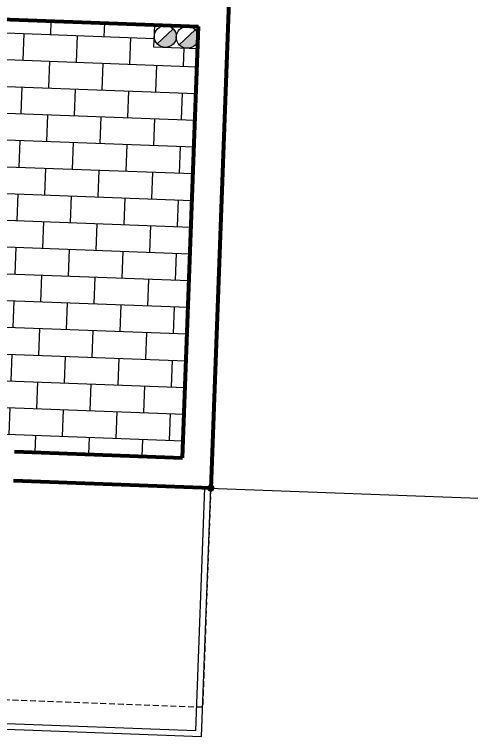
# Model space of a CAD drawing. Header units: centimetres. Extents: x 63871 to 181827, y -95930 to 42199.
# Drawn here: x 155303.3 to 155615, y 26912.3 to 27406 of the extents above; entities that cross this region are included whole.
import ezdxf

# ---------------------------------------------------------------- set-up
doc = ezdxf.new("R2010")
doc.units = ezdxf.units.CM
doc.linetypes.add('11-021_500-SatisOfisi_220512$0${ Diamond }', pattern=[12, 4, -2, 2, 2, -2])
for name, color, linetype, lineweight in [('A-FLOR-HRAL', 11, 'Continuous', 9), ('A-WALL', 12, 'Continuous', 50), ('ARM_Pen_No__252', 8, 'Continuous', 18), ('Baca', 82, 'Continuous', 9), ('İz DÜŞÜMÜ', 7, '11-021_500-SatisOfisi_220512$0${ Diamond }', 18), ('OLUK', 222, 'Continuous', 15)]:
    doc.layers.add(name, color=color, linetype=linetype, lineweight=lineweight)
doc.layers.add('Dıış Ölçü', color=140, linetype='Continuous')
doc.styles.add('RomanS', font='')
doc.styles.get('RomanS').set_extended_font_data('Stylus BT')
doc.dimstyles.new('BÖYÜK', dxfattribs={"dimtxt": 70, "dimasz": 5, "dimexe": 5, "dimexo": 5, "dimgap": 2, "dimtad": 3, "dimdec": 0, "dimzin": 0, "dimdsep": 46, "dimtxsty": 'RomanS', "dimblk": 'DOT', "dimcen": 5, "dimadec": 0, "dimazin": 0, "dimtfac": 1, "dimtdec": 0, "dimtix": 1, "dimtofl": 0, "dimtmove": 1, "dimatfit": 0, "dimldrblk": 'DOT', "dimfxl": 10, "dimfxlon": 1, "dimtolj": 1, "dimtzin": 0, "dimarcsym": 0})

# ---------------------------------------------------------------- blocks, each defined once
blk = doc.blocks.new('afadfa')
at = {"layer": 'Baca'}
h = blk.add_hatch(color=0, dxfattribs=at)
h.dxf.hatch_style = 1
h.paths.add_polyline_path([(525548.61, 4261233.83, 0.670516), (525535.77, 4261228.56, 0.199315), (525537.97, 4261223.25)])
h = blk.add_hatch(color=0, dxfattribs=at)
h.dxf.hatch_style = 1
h.paths.add_polyline_path([(525563.68, 4261233.75, 0.675614), (525550.77, 4261228.56, 0.202965), (525553.05, 4261223.18)])
for p, q in [((525537.97, 4261223.25), (525548.61, 4261233.83)), ((525553.05, 4261223.18), (525563.68, 4261233.75))]:
    blk.add_line(p, q, dxfattribs=at)
blk.add_lwpolyline([(525535.77, 4261236.11), (525565.77, 4261236.05), (525565.77, 4261220.99), (525535.77, 4261221.06)], close=True, dxfattribs=at)
for centre in [(525543.27, 4261228.56), (525558.27, 4261228.56)]:
    blk.add_circle(centre, 7.5, dxfattribs=at)
blk = doc.blocks.new('HRD')
at = {"layer": 'ARM_Pen_No__252'}
h = blk.add_hatch(dxfattribs=at)
h.set_pattern_fill('AR-B816', color=256, scale=0.09)
h.set_pattern_definition([(0, (-39959.2, 0), (0, 18.288), []), (90, (-39959.2, 0), (-18.288, 18.288), [18.288, -18.288])])
h.paths.add_polyline_path([(154149.63, 35592.48), (154149.63, 35503.48), (154219.63, 35503.48), (154219.63, 35483.24), (154324.63, 35483.24), (154324.63, 35692.48), (154369.63, 35692.48), (154369.63, 35927.48), (154369.63, 35927.48), (154369.63, 36097.48), (154369.63, 36177.48), (154254.63, 36177.48), (153954.63, 36177.48), (153839.63, 36177.48), (153839.63, 35897.6), (153869.63, 35897.54), (153869.63, 35882.48), (154019.63, 35882.48), (154019.63, 35872.48), (154019.63, 35833.25, -0.444416), (154030.45, 35823.48, -0.444416), (154019.63, 35813.72), (154019.63, 35773.48), (153939.63, 35773.48), (153939.63, 35692.48), (154019.63, 35692.48), (154019.63, 35687.48), (154019.63, 35633.7), (154020.63, 35632.93), (154019.63, 35631.47), (154019.63, 35592.48), (154019.63, 35582.48), (153989.63, 35582.48), (153989.63, 35577.48), (153989.63, 35497.48), (153989.63, 35437.48), (153994.63, 35437.48), (154094.63, 35437.48), (154139.63, 35437.48), (154139.63, 35592.48)])
at = {"layer": 'A-FLOR-HRAL'}
for p, q in [((154389.63, 36367.48), (153819.63, 36367.48)), ((153819.63, 36367.48), (153819.63, 36197.48)), ((154385.63, 36363.48), (153823.63, 36363.48)), ((153823.63, 36363.48), (153823.63, 36197.48))]:
    blk.add_line(p, q, dxfattribs=at)
at = {"layer": 'A-WALL', "lineweight": 53}
for p, q in [((153819.63, 35782.48), (153819.63, 36197.48)), ((153819.63, 36197.48), (153954.63, 36197.48)), ((153839.63, 36177.48), (153839.63, 35882.48)), ((153954.63, 36177.48), (153839.63, 36177.48)), ((154019.63, 35882.48), (153839.63, 35882.48))]:
    blk.add_line(p, q, dxfattribs=at)
at = {"layer": 'İz DÜŞÜMÜ'}
blk.add_lwpolyline([(153819.63, 36347.48), (154419.63, 36347.49), (154419.63, 35292.49), (154159.63, 35292.49), (154159.63, 35357.48), (153819.63, 35357.48), (153819.63, 36347.48)], dxfattribs=at)
at = {"layer": 'Baca'}
blk.add_blockref('afadfa', (-371696.14, -4225338.51), dxfattribs=at)
blk = doc.blocks.new('_Dot')
at = {"color": 0, "linetype": 'ByBlock', "lineweight": -2}
blk.add_line((-0.5, 0), (-1, 0), dxfattribs=at)
at = {"color": 0, "linetype": 'ByBlock', "const_width": 0.5}
blk.add_lwpolyline([(-0.25, 0, 1), (0.25, 0, 1)], format="xyb", close=True, dxfattribs=at)
blk = doc.blocks.new('*D210')
at = {"layer": 'Defpoints', "color": 0, "transparency": 16777216}
for p in [(-991.29, 10899.57), (-391.82, 10877.31), (-391.82, 10877.31)]:
    blk.add_point(p, dxfattribs=at)
at = {"layer": 'Dıış Ölçü', "color": 0, "lineweight": -2, "transparency": 16777216}
for p, q in [((-991.29, 10899.57), (-991.1, 10904.57)), ((-986.29, 10899.39), (-396.81, 10877.5)), ((-391.82, 10877.31), (-391.63, 10882.31))]:
    blk.add_line(p, q, dxfattribs=at)
at = {"layer": 'Dıış Ölçü', "color": 0, "lineweight": -2, "transparency": 16777216, "xscale": 5, "yscale": 5, "zscale": 5}
for p, rotation in [((-991.29, 10899.57), 177.8731903117571), ((-391.82, 10877.31), 357.8731903117571)]:
    blk.add_blockref('_Dot', p, dxfattribs=dict(at, rotation=rotation))
at = {"layer": 'Dıış Ölçü', "color": 0, "transparency": 16777216, "insert": (-690.12, 10926.98), "char_height": 70, "attachment_point": 5, "rotation": 357.8732, "style": 'RomanS'}
blk.add_mtext('\\A1;600', dxfattribs=at)
blk = doc.blocks.new('yerleşim planı')
at = {"rotation": 177.873189238168}
blk.add_blockref('HRD', (154065.72, 41363.67), dxfattribs=at)
at = {"layer": 'Dıış Ölçü'}
dim = blk.add_aligned_dim(p1=(-991.29, 10899.57), p2=(-391.82, 10877.31), distance=0, dimstyle='BÖYÜK', dxfattribs=at)
dim.commit()
dim.dimension.update_dxf_attribs({"geometry": '*D210', "text_midpoint": (-690.12, 10926.98)})

msp = doc.modelspace()

# ---------------------------------------------------------------- block references
at = {"layer": 'OLUK'}
msp.add_blockref('yerleşim planı', (156428.79, 16182.58), dxfattribs=at)

doc.saveas('drawing.dxf')
